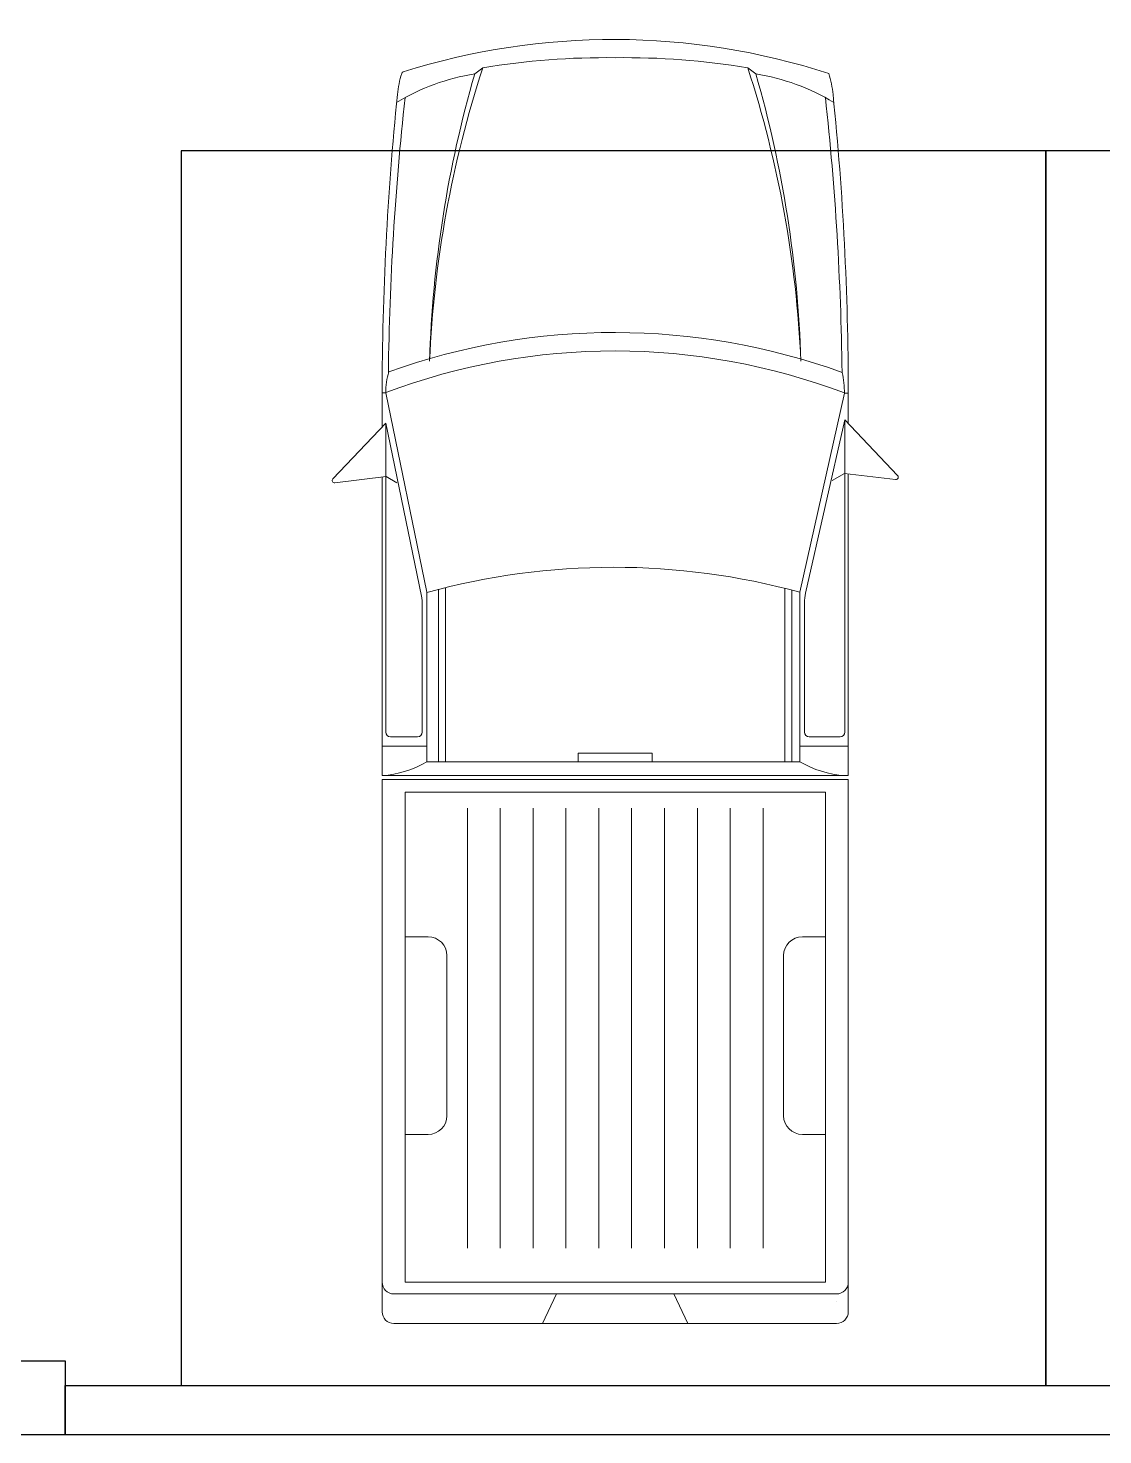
# Model space of a CAD drawing. Header units: millimetres. Extents: x 0 to 265, y 0 to 186.
# Drawn here: x 101.13 to 105.48, y 36.97 to 42.67 of the extents above; entities that cross this region are included whole.
import ezdxf

# ---------------------------------------------------------------- set-up
doc = ezdxf.new("R2010")
doc.units = ezdxf.units.MM
doc.layers.add('APOYOS', color=40, linetype='Continuous')
doc.layers.add('ARQ_Mobiliario', color=8, linetype='Continuous', lineweight=18)
doc.layers.add('MURO DE CARGA', color=18, linetype='Continuous', lineweight=30)

# ---------------------------------------------------------------- blocks, each defined once
blk = doc.blocks.new('A$C4F537FD9')
at = {"layer": 'ARQ_Mobiliario'}
for p, q in [((22.5918, 13.354), (22.6244, 13.3782)), ((23.7295, 13.354), (23.6968, 13.3782)), ((22.2318, 12.0616), (22.2171, 12.0616)), ((22.2171, 11.9239), (22.2171, 12.0616)), ((22.2318, 12.0616), (22.3984, 11.2542)), ((24.0883, 12.0599), (23.908, 11.2542)), ((24.0883, 12.0599), (24.1041, 12.0599)), ((24.1041, 12.0599), (24.1041, 11.9369)), ((22.0174, 11.7135), (22.2314, 11.9389)), ((22.2314, 11.9389), (22.3759, 11.2389)), ((22.2314, 10.6876), (22.2314, 11.9389)), ((24.0898, 11.9519), (23.9311, 11.2504)), ((24.3038, 11.7265), (24.0898, 11.9519)), ((24.0898, 11.9519), (24.0898, 10.6876)), ((22.2327, 11.7226), (22.0254, 11.6975)), ((22.2171, 10.8937), (22.2171, 11.7207)), ((22.2327, 11.7226), (22.2761, 11.6975)), ((24.0885, 11.7356), (24.0383, 11.7065)), ((24.0885, 11.7356), (24.2958, 11.7105)), ((24.1041, 11.7337), (24.1041, 10.5114)), ((22.3984, 11.2542), (22.3984, 10.5675)), ((22.4458, 11.2667), (22.4458, 10.5675)), ((22.4736, 11.2737), (22.4736, 10.5675)), ((23.8476, 11.27), (23.8476, 10.5675)), ((23.8754, 11.2629), (23.8754, 10.5675)), ((23.908, 11.2542), (23.908, 10.5675)), ((22.3794, 11.2028), (22.3794, 10.6876)), ((23.927, 11.2114), (23.927, 10.6876)), ((22.2171, 10.5114), (22.2171, 10.8937)), ((22.2504, 10.6686), (22.3604, 10.6686)), ((23.946, 10.6686), (24.0708, 10.6686)), ((22.2171, 10.6306), (22.3984, 10.6306)), ((23.0106, 10.5675), (23.0106, 10.6023)), ((23.0106, 10.6023), (23.3106, 10.6023)), ((23.3106, 10.6023), (23.3106, 10.5675)), ((23.908, 10.6306), (24.1035, 10.6306)), ((22.3984, 10.5675), (23.908, 10.5675)), ((22.2171, 10.5114), (24.1041, 10.5114)), ((22.2171, 8.3399), (22.2171, 10.4959)), ((22.2171, 10.4959), (24.1041, 10.4959)), ((24.1041, 10.4959), (24.1041, 8.3399)), ((22.3097, 8.4593), (22.3097, 10.4444)), ((22.3097, 10.4444), (24.0115, 10.4444)), ((24.0115, 8.4593), (24.0115, 10.4444)), ((22.5621, 8.598), (22.5621, 10.3793)), ((22.6951, 8.598), (22.6951, 10.3793)), ((22.8281, 8.598), (22.8281, 10.3793)), ((22.9611, 8.598), (22.9611, 10.3793)), ((23.0941, 8.598), (23.0941, 10.3793)), ((23.2271, 8.598), (23.2271, 10.3793)), ((23.3601, 8.598), (23.3601, 10.3793)), ((23.4931, 8.598), (23.4931, 10.3793)), ((23.6261, 8.598), (23.6261, 10.3793)), ((23.7591, 8.598), (23.7591, 10.3793)), ((22.3097, 9.8585), (22.4031, 9.8585)), ((24.0115, 9.8585), (23.9181, 9.8585)), ((22.4791, 9.7825), (22.4791, 9.134)), ((23.8421, 9.7825), (23.8421, 9.134)), ((24.1041, 9.4028), (24.1041, 9.4028)), ((22.4031, 9.058), (22.3097, 9.058)), ((23.9181, 9.058), (24.0115, 9.058)), ((24.0115, 8.4593), (22.3097, 8.4593)), ((24.0566, 8.4122), (22.2646, 8.4122)), ((22.8661, 8.2924), (22.9231, 8.4122)), ((23.4551, 8.2924), (23.3981, 8.4122)), ((24.0566, 8.3834), (24.0566, 8.3834)), ((22.2646, 8.2924), (22.2724, 8.2924)), ((24.0566, 8.2924), (22.2646, 8.2924))]:
    blk.add_line(p, q, dxfattribs=at)
for centre, radius, start, end in [((23.1532, 10.6606), 2.8324, 72.0748, 107.4899), ((23.1206, 10.4114), 3.008, 89.2386, 99.4949), ((23.2006, 10.4114), 3.008, 80.5051, 90.7614), ((22.736, 12.4699), 0.8958, 99.2662, 120.9227), ((22.7639, 13.2155), 0.4882, 163.336, 173.6378), ((22.3064, 13.3525), 0.0106, 115.0652, 163.3361), ((26.8909, 11.9913), 4.4863, 161.9923, 177.4578), ((27.0927, 12.0513), 4.6856, 163.8577, 178.3003), ((19.4303, 11.9913), 4.4863, 2.5422, 18.0077), ((23.5852, 12.4699), 0.8958, 59.0773, 80.7338), ((19.2286, 12.0513), 4.6856, 1.6997, 16.1423), ((23.5573, 13.2155), 0.4882, 6.3622, 16.664), ((34.2692, 12.052), 12.052, 174.20163, 179.96262), ((33.9866, 11.9904), 11.7454, 173.80544, 179.24893), ((12.3346, 11.9904), 11.7454, 0.75107, 6.1981), ((12.052, 12.052), 12.052, 0.03738, 5.79837), ((23.1578, 9.6028), 2.7033, 70.0758, 109.7651), ((23.1578, 9.6042), 2.6273, 69.2598, 110.6385), ((22.5462, 12.0613), 0.3144, 164.1909, 179.9504), ((23.7427, 12.065), 0.3456, 359.1488, 13.268), ((22.0243, 11.7069), 0.0095, 136.4958, 276.8985), ((24.2969, 11.7199), 0.0095, 263.1015, 43.5042), ((23.1549, 8.4989), 2.8564, 74.7134, 105.3545), ((22.1894, 11.2028), 0.19, 0, 10.9722), ((24.117, 11.2114), 0.19, 168.1281, 180), ((22.2504, 10.6876), 0.019, 180, 270), ((22.3604, 10.6876), 0.019, 270, 0), ((23.946, 10.6876), 0.019, 180, 270), ((24.0708, 10.6876), 0.019, 270, 0), ((22.1889, 10.9234), 0.413, 273.9152, 300.4724), ((24.1174, 10.9234), 0.413, 239.5276, 266.0848), ((22.4031, 9.7825), 0.076, 0, 90), ((23.9181, 9.7825), 0.076, 90, 180), ((22.4031, 9.134), 0.076, 270, 0), ((23.9181, 9.134), 0.076, 180, 270), ((22.2646, 8.4597), 0.0475, 180, 270), ((24.0566, 8.4597), 0.0475, 270, 0), ((22.2646, 8.3399), 0.0475, 180, 270), ((24.0566, 8.3399), 0.0475, 270, 0)]:
    blk.add_arc(centre, radius, start, end, dxfattribs=at)

msp = doc.modelspace()

# ---------------------------------------------------------------- linework, layer by layer
for points in [[(105.2524, 37.1733), (105.2524, 42.1733), (101.7524, 42.1733), (101.7524, 37.1733)], [(107.7524, 37.1733), (107.7524, 42.1733), (105.2524, 42.1733), (105.2524, 37.1733)]]:
    msp.add_lwpolyline(points, close=True)
at = {"layer": 'APOYOS'}
msp.add_lwpolyline([(101.2828, 37.2733), (101.2828, 36.9733), (100.7328, 36.9733), (100.7328, 37.2733)], close=True, dxfattribs=at)
at = {"layer": 'MURO DE CARGA'}
msp.add_lwpolyline([(101.2828, 37.1733), (120.7828, 37.1733), (120.7828, 36.9733), (101.2828, 36.9733)], close=True, dxfattribs=at)

# ---------------------------------------------------------------- block references
at = {"layer": 'ARQ_Mobiliario'}
msp.add_blockref('A$C4F537FD9', (80.3487, 29.132), dxfattribs=at)

doc.saveas('drawing.dxf')
